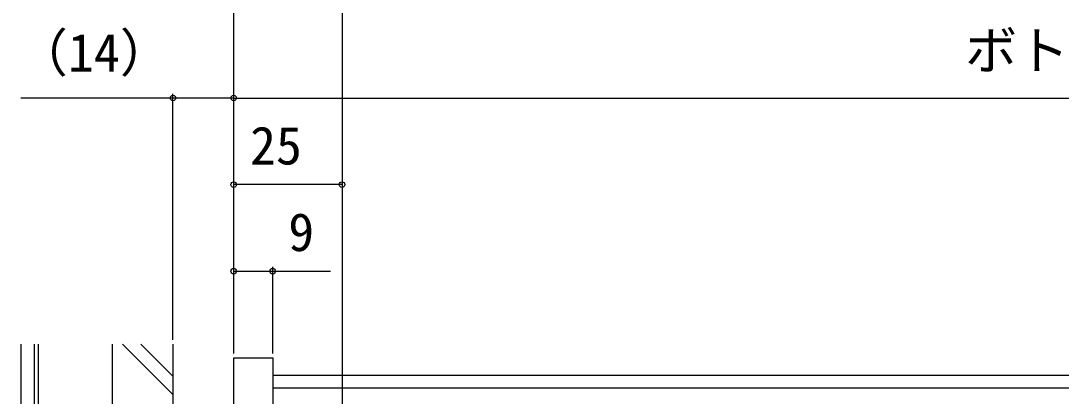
# Model space of a CAD drawing. Units: millimetres, scale not verified. Extents: x -525 to 525, y -786 to 782.
# Drawn here: x -402.6 to -162.5, y -483.1 to -396.3 of the extents above; entities that cross this region are included whole.
import ezdxf
from ezdxf.enums import TextEntityAlignment as Align

# ---------------------------------------------------------------- set-up
doc = ezdxf.new("R2010")
doc.units = ezdxf.units.MM
doc.header["$LTSCALE"] = 4
for name, color, linetype in [('0-5_YKK_12', 2, 'Continuous'), ('0-6_YKK_13', 4, 'Continuous'), ('0-7_YKK_D', 6, 'Continuous'), ('0-9_YSS_K', 3, 'Continuous')]:
    doc.layers.add(name, color=color, linetype=linetype)
doc.styles.add('ＭＳ ゴシック', font='')
doc.styles.get('ＭＳ ゴシック').set_extended_font_data('MS Gothic')

msp = doc.modelspace()

# ---------------------------------------------------------------- linework, layer by layer
at = {"layer": '0-5_YKK_12'}
for p, q in [((167.504, -478.297), (-344.496, -478.297)), ((167.504, -481.197), (-344.496, -481.197))]:
    msp.add_line(p, q, dxfattribs=at)
at = {"layer": '0-6_YKK_13'}
msp.add_line((-328.496, -96.398), (-328.496, -486.597), dxfattribs=at)
msp.add_lwpolyline([(-353.496, -474.197), (-344.496, -474.197), (-344.496, -505.397), (-353.496, -505.397)], close=True, dxfattribs=at)
at = {"layer": '0-7_YKK_D'}
for p, q in [((-353.496, -473.197), (-353.496, -393.198)), ((-367.496, -470.1), (-367.496, -413.198)), ((-353.496, -473.197), (-353.496, -413.198)), ((-353.496, -473.197), (-353.496, -413.198)), ((-353.496, -414.198), (176.504, -414.198)), ((-328.485, -432.078), (-328.485, -435.198)), ((-353.496, -473.197), (-353.496, -433.198)), ((-328.485, -434.198), (-353.496, -434.198)), ((-353.496, -473.197), (-353.496, -453.198)), ((-344.496, -473.197), (-344.496, -453.198))]:
    msp.add_line(p, q, dxfattribs=at)
for points in [[(-353.496, -414.198), (-367.496, -414.198), (-402.614, -414.198)], [(-353.496, -454.198), (-344.496, -454.198), (-331.128, -454.198)]]:
    msp.add_lwpolyline(points, dxfattribs=at)
for centre in [(-367.496, -414.198), (-353.496, -414.198), (-353.496, -414.198), (-353.496, -434.198), (-328.485, -434.198), (-353.496, -454.198), (-344.496, -454.198)]:
    msp.add_circle(centre, 0.637, dxfattribs=at)
at = {"layer": '0-9_YSS_K'}
for p, q in [((-402.496, -628.056), (-402.496, -471.1)), ((-399.496, -471.1), (-399.496, -628.056)), ((-398.496, -585.557), (-398.496, -471.1)), ((-381.496, -471.1), (-381.496, -574.057)), ((-367.496, -482.727), (-379.124, -471.1)), ((-367.496, -478.485), (-374.881, -471.1)), ((-367.496, -471.1), (-367.496, -574.057))]:
    msp.add_line(p, q, dxfattribs=at)

# ---------------------------------------------------------------- texts
at = {"layer": '0-7_YKK_D', "style": 'ＭＳ ゴシック'}
for s, p in [('（14）', (-403.751, -410.767)), ('ボトムバーW＝製品W－20', (-184.701, -410.221)), ('25', (-349.718, -432.198)), ('9', (-340.901, -452.198))]:
    msp.add_text(s, height=8.798, dxfattribs=at).set_placement(p, align=Align.BOTTOM_LEFT)

doc.saveas('drawing.dxf')
